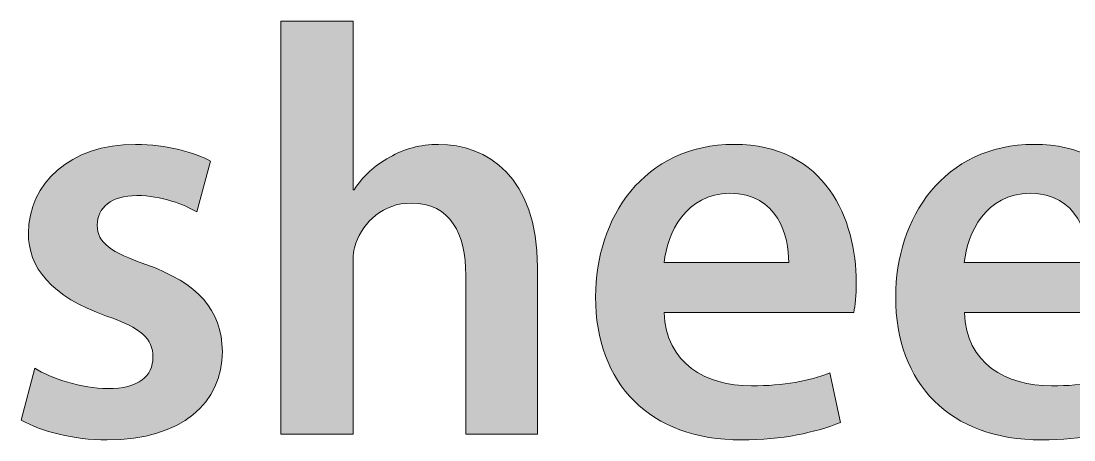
# Model space of a CAD drawing. Header units: inches. Extents: x 589 to 2016, y -1839 to -951.
# Drawn here: x 1882.65 to 1902.48, y -1511.77 to -1503.89 of the extents above; entities that cross this region are included whole.
import ezdxf

# ---------------------------------------------------------------- set-up
doc = ezdxf.new("R2010")
doc.units = ezdxf.units.IN
doc.header["$MEASUREMENT"] = 0
doc.layers.add('Layer 1', color=7, linetype='Continuous')

# ---------------------------------------------------------------- blocks, each defined once
blk = doc.blocks.new('block 116')
at = {"layer": 'Layer 1', "true_color": 0x010101}
h = blk.add_hatch(color=18, dxfattribs=at)
h.dxf.hatch_style = 2
edge = h.paths.add_edge_path()
edge.add_spline(control_points=[(1887.54, -1503.886), (1887.54, -1503.886), (1888.9, -1503.886), (1888.9, -1503.886), (1888.9, -1503.886), (1888.9, -1507.064), (1888.9, -1507.064), (1888.9, -1507.064), (1888.922, -1507.064), (1888.922, -1507.064), (1889.088, -1506.811), (1889.306, -1506.602), (1889.591, -1506.45), (1889.853, -1506.296), (1890.171, -1506.209), (1890.509, -1506.209), (1891.418, -1506.209), (1892.372, -1506.811), (1892.372, -1508.521), (1892.372, -1508.521), (1892.372, -1511.666), (1892.372, -1511.666), (1892.372, -1511.666), (1891.025, -1511.666), (1891.025, -1511.666), (1891.025, -1511.666), (1891.025, -1508.674), (1891.025, -1508.674), (1891.025, -1507.896), (1890.74, -1507.315), (1889.995, -1507.315), (1889.469, -1507.315), (1889.096, -1507.666), (1888.954, -1508.071), (1888.911, -1508.181), (1888.9, -1508.323), (1888.9, -1508.476), (1888.9, -1508.476), (1888.9, -1511.665), (1888.9, -1511.665), (1888.9, -1511.665), (1887.541, -1511.665), (1887.541, -1511.665), (1887.541, -1511.665), (1887.54, -1503.886), (1887.54, -1503.886), (1887.54, -1503.886), (1887.54, -1503.886), (1887.54, -1503.886)], knot_values=[0, 0, 0, 0, 1, 1, 1, 2, 2, 2, 3, 3, 3, 4, 4, 4, 5, 5, 5, 6, 6, 6, 7, 7, 7, 8, 8, 8, 9, 9, 9, 10, 10, 10, 11, 11, 11, 12, 12, 12, 13, 13, 13, 14, 14, 14, 15, 15, 15, 16, 16, 16, 16], degree=3, periodic=1)
h = blk.add_hatch(color=18, dxfattribs=at)
h.dxf.hatch_style = 2
edge = h.paths.add_edge_path()
edge.add_spline(control_points=[(1882.907, -1510.426), (1883.214, -1510.612), (1883.795, -1510.809), (1884.277, -1510.809), (1884.869, -1510.809), (1885.132, -1510.569), (1885.132, -1510.218), (1885.132, -1509.858), (1884.913, -1509.67), (1884.257, -1509.441), (1883.216, -1509.08), (1882.777, -1508.508), (1882.788, -1507.885), (1882.788, -1506.943), (1883.567, -1506.209), (1884.805, -1506.209), (1885.397, -1506.209), (1885.912, -1506.363), (1886.218, -1506.525), (1886.218, -1506.525), (1885.956, -1507.478), (1885.956, -1507.478), (1885.726, -1507.347), (1885.299, -1507.172), (1884.828, -1507.172), (1884.346, -1507.172), (1884.084, -1507.402), (1884.084, -1507.73), (1884.084, -1508.07), (1884.336, -1508.235), (1885.015, -1508.475), (1885.979, -1508.825), (1886.428, -1509.318), (1886.439, -1510.107), (1886.439, -1511.07), (1885.684, -1511.773), (1884.271, -1511.773), (1883.624, -1511.773), (1883.044, -1511.619), (1882.648, -1511.4), (1882.648, -1511.4), (1882.907, -1510.426), (1882.907, -1510.426)], knot_values=[0, 0, 0, 0, 1, 1, 1, 2, 2, 2, 3, 3, 3, 4, 4, 4, 5, 5, 5, 6, 6, 6, 7, 7, 7, 8, 8, 8, 9, 9, 9, 10, 10, 10, 11, 11, 11, 12, 12, 12, 13, 13, 13, 14, 14, 14, 14], degree=3, periodic=1)
h = blk.add_hatch(color=18, dxfattribs=at)
h.dxf.hatch_style = 2
edge = h.paths.add_edge_path()
edge.add_spline(control_points=[(1894.76, -1509.375), (1894.794, -1510.338), (1895.548, -1510.756), (1896.402, -1510.756), (1897.027, -1510.756), (1897.477, -1510.668), (1897.882, -1510.514), (1897.882, -1510.514), (1898.079, -1511.446), (1898.079, -1511.446), (1897.618, -1511.631), (1896.984, -1511.775), (1896.217, -1511.775), (1894.487, -1511.775), (1893.468, -1510.712), (1893.468, -1509.079), (1893.468, -1507.601), (1894.366, -1506.209), (1896.077, -1506.209), (1897.806, -1506.209), (1898.377, -1507.632), (1898.377, -1508.804), (1898.377, -1509.056), (1898.355, -1509.253), (1898.332, -1509.373), (1898.332, -1509.373), (1894.76, -1509.375), (1894.76, -1509.375), (1894.76, -1509.375), (1894.76, -1509.375), (1894.76, -1509.375)], knot_values=[0, 0, 0, 0, 1, 1, 1, 2, 2, 2, 3, 3, 3, 4, 4, 4, 5, 5, 5, 6, 6, 6, 7, 7, 7, 8, 8, 8, 9, 9, 9, 10, 10, 10, 10], degree=3, periodic=1)
edge = h.paths.add_edge_path()
edge.add_spline(control_points=[(1897.105, -1508.433), (1897.116, -1507.941), (1896.898, -1507.13), (1895.999, -1507.13), (1895.166, -1507.13), (1894.815, -1507.887), (1894.76, -1508.433), (1894.76, -1508.433), (1897.105, -1508.433), (1897.105, -1508.433)], knot_values=[0, 0, 0, 0, 1, 1, 1, 2, 2, 2, 3, 3, 3, 3], degree=3, periodic=1)
h = blk.add_hatch(color=18, dxfattribs=at)
h.dxf.hatch_style = 2
edge = h.paths.add_edge_path()
edge.add_spline(control_points=[(1900.414, -1509.375), (1900.446, -1510.338), (1901.201, -1510.756), (1902.056, -1510.756), (1902.681, -1510.756), (1903.13, -1510.668), (1903.535, -1510.514), (1903.535, -1510.514), (1903.733, -1511.446), (1903.733, -1511.446), (1903.271, -1511.631), (1902.637, -1511.775), (1901.869, -1511.775), (1900.139, -1511.775), (1899.12, -1510.712), (1899.12, -1509.079), (1899.12, -1507.601), (1900.019, -1506.209), (1901.728, -1506.209), (1903.459, -1506.209), (1904.028, -1507.632), (1904.028, -1508.804), (1904.028, -1509.056), (1904.006, -1509.253), (1903.985, -1509.373), (1903.985, -1509.373), (1900.414, -1509.375), (1900.414, -1509.375), (1900.414, -1509.375), (1900.414, -1509.375), (1900.414, -1509.375)], knot_values=[0, 0, 0, 0, 1, 1, 1, 2, 2, 2, 3, 3, 3, 4, 4, 4, 5, 5, 5, 6, 6, 6, 7, 7, 7, 8, 8, 8, 9, 9, 9, 10, 10, 10, 10], degree=3, periodic=1)
edge = h.paths.add_edge_path()
edge.add_spline(control_points=[(1902.757, -1508.433), (1902.767, -1507.941), (1902.549, -1507.13), (1901.65, -1507.13), (1900.818, -1507.13), (1900.467, -1507.887), (1900.412, -1508.433), (1900.412, -1508.433), (1902.757, -1508.433), (1902.757, -1508.433)], knot_values=[0, 0, 0, 0, 1, 1, 1, 2, 2, 2, 3, 3, 3, 3], degree=3, periodic=1)
at = {"layer": 'Layer 1', "lineweight": 0}
for points, knots in [([(1887.54, -1503.886), (1887.54, -1503.886), (1888.9, -1503.886), (1888.9, -1503.886), (1888.9, -1503.886), (1888.9, -1507.064), (1888.9, -1507.064), (1888.9, -1507.064), (1888.922, -1507.064), (1888.922, -1507.064), (1889.088, -1506.811), (1889.306, -1506.602), (1889.591, -1506.45), (1889.853, -1506.296), (1890.171, -1506.209), (1890.509, -1506.209), (1891.418, -1506.209), (1892.372, -1506.811), (1892.372, -1508.521), (1892.372, -1508.521), (1892.372, -1511.666), (1892.372, -1511.666), (1892.372, -1511.666), (1891.025, -1511.666), (1891.025, -1511.666), (1891.025, -1511.666), (1891.025, -1508.674), (1891.025, -1508.674), (1891.025, -1507.896), (1890.74, -1507.315), (1889.995, -1507.315), (1889.469, -1507.315), (1889.096, -1507.666), (1888.954, -1508.071), (1888.911, -1508.181), (1888.9, -1508.323), (1888.9, -1508.476), (1888.9, -1508.476), (1888.9, -1511.665), (1888.9, -1511.665), (1888.9, -1511.665), (1887.541, -1511.665), (1887.541, -1511.665), (1887.541, -1511.665), (1887.54, -1503.886), (1887.54, -1503.886), (1887.54, -1503.886), (1887.54, -1503.886), (1887.54, -1503.886)], [0, 0, 0, 0, 1, 1, 1, 2, 2, 2, 3, 3, 3, 4, 4, 4, 5, 5, 5, 6, 6, 6, 7, 7, 7, 8, 8, 8, 9, 9, 9, 10, 10, 10, 11, 11, 11, 12, 12, 12, 13, 13, 13, 14, 14, 14, 15, 15, 15, 16, 16, 16, 16]), ([(1882.907, -1510.426), (1883.214, -1510.612), (1883.795, -1510.809), (1884.277, -1510.809), (1884.869, -1510.809), (1885.132, -1510.569), (1885.132, -1510.218), (1885.132, -1509.858), (1884.913, -1509.67), (1884.257, -1509.441), (1883.216, -1509.08), (1882.777, -1508.508), (1882.788, -1507.885), (1882.788, -1506.943), (1883.567, -1506.209), (1884.805, -1506.209), (1885.397, -1506.209), (1885.912, -1506.363), (1886.218, -1506.525), (1886.218, -1506.525), (1885.956, -1507.478), (1885.956, -1507.478), (1885.726, -1507.347), (1885.299, -1507.172), (1884.828, -1507.172), (1884.346, -1507.172), (1884.084, -1507.402), (1884.084, -1507.73), (1884.084, -1508.07), (1884.336, -1508.235), (1885.015, -1508.475), (1885.979, -1508.825), (1886.428, -1509.318), (1886.439, -1510.107), (1886.439, -1511.07), (1885.684, -1511.773), (1884.271, -1511.773), (1883.624, -1511.773), (1883.044, -1511.619), (1882.648, -1511.4), (1882.648, -1511.4), (1882.907, -1510.426), (1882.907, -1510.426)], [0, 0, 0, 0, 1, 1, 1, 2, 2, 2, 3, 3, 3, 4, 4, 4, 5, 5, 5, 6, 6, 6, 7, 7, 7, 8, 8, 8, 9, 9, 9, 10, 10, 10, 11, 11, 11, 12, 12, 12, 13, 13, 13, 14, 14, 14, 14]), ([(1894.76, -1509.375), (1894.794, -1510.338), (1895.548, -1510.756), (1896.402, -1510.756), (1897.027, -1510.756), (1897.477, -1510.668), (1897.882, -1510.514), (1897.882, -1510.514), (1898.079, -1511.446), (1898.079, -1511.446), (1897.618, -1511.631), (1896.984, -1511.775), (1896.217, -1511.775), (1894.487, -1511.775), (1893.468, -1510.712), (1893.468, -1509.079), (1893.468, -1507.601), (1894.366, -1506.209), (1896.077, -1506.209), (1897.806, -1506.209), (1898.377, -1507.632), (1898.377, -1508.804), (1898.377, -1509.056), (1898.355, -1509.253), (1898.332, -1509.373), (1898.332, -1509.373), (1894.76, -1509.375), (1894.76, -1509.375), (1894.76, -1509.375), (1894.76, -1509.375), (1894.76, -1509.375)], [0, 0, 0, 0, 1, 1, 1, 2, 2, 2, 3, 3, 3, 4, 4, 4, 5, 5, 5, 6, 6, 6, 7, 7, 7, 8, 8, 8, 9, 9, 9, 10, 10, 10, 10]), ([(1900.414, -1509.375), (1900.446, -1510.338), (1901.201, -1510.756), (1902.056, -1510.756), (1902.681, -1510.756), (1903.13, -1510.668), (1903.535, -1510.514), (1903.535, -1510.514), (1903.733, -1511.446), (1903.733, -1511.446), (1903.271, -1511.631), (1902.637, -1511.775), (1901.869, -1511.775), (1900.139, -1511.775), (1899.12, -1510.712), (1899.12, -1509.079), (1899.12, -1507.601), (1900.019, -1506.209), (1901.728, -1506.209), (1903.459, -1506.209), (1904.028, -1507.632), (1904.028, -1508.804), (1904.028, -1509.056), (1904.006, -1509.253), (1903.985, -1509.373), (1903.985, -1509.373), (1900.414, -1509.375), (1900.414, -1509.375), (1900.414, -1509.375), (1900.414, -1509.375), (1900.414, -1509.375)], [0, 0, 0, 0, 1, 1, 1, 2, 2, 2, 3, 3, 3, 4, 4, 4, 5, 5, 5, 6, 6, 6, 7, 7, 7, 8, 8, 8, 9, 9, 9, 10, 10, 10, 10]), ([(1897.105, -1508.433), (1897.116, -1507.941), (1896.898, -1507.13), (1895.999, -1507.13), (1895.166, -1507.13), (1894.815, -1507.887), (1894.76, -1508.433), (1894.76, -1508.433), (1897.105, -1508.433), (1897.105, -1508.433)], [0, 0, 0, 0, 1, 1, 1, 2, 2, 2, 3, 3, 3, 3]), ([(1902.757, -1508.433), (1902.767, -1507.941), (1902.549, -1507.13), (1901.65, -1507.13), (1900.818, -1507.13), (1900.467, -1507.887), (1900.412, -1508.433), (1900.412, -1508.433), (1902.757, -1508.433), (1902.757, -1508.433)], [0, 0, 0, 0, 1, 1, 1, 2, 2, 2, 3, 3, 3, 3])]:
    blk.add_open_spline(points, degree=3, knots=knots, dxfattribs=at)
blk = doc.blocks.new('block 113')
at = {"layer": 'Layer 1'}
blk.add_blockref('block 116', (0, 0), dxfattribs=at)

msp = doc.modelspace()

# ---------------------------------------------------------------- block references
at = {"layer": 'Layer 1'}
msp.add_blockref('block 113', (0, 0), dxfattribs=at)

doc.saveas('drawing.dxf')
